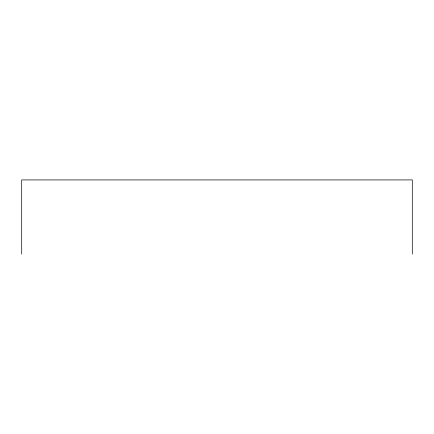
<?xml version="1.0" encoding="UTF-8"?>
<svg xmlns="http://www.w3.org/2000/svg" width="434" height="434" viewBox="0 0 434 434"><rect width="100%" height="100%" fill="white"/><g stroke="black" fill="none" stroke-linecap="round" stroke-linejoin="round"><path stroke-width="0.65" d="M412.3 254.08L412.3 179.92L21.7 179.92L21.7 254.08"/></g></svg>
